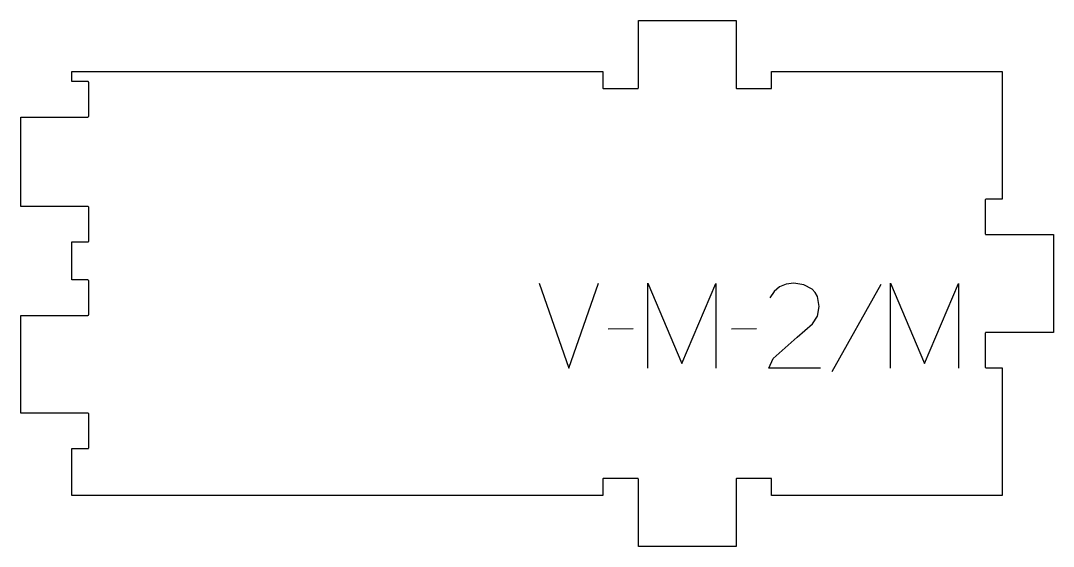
# Model space of a CAD drawing. Header units: millimetres. Extents: x -182 to 183, y -93 to 93.
import ezdxf

# ---------------------------------------------------------------- set-up
doc = ezdxf.new("R2010")
doc.units = ezdxf.units.MM
doc.layers.add('1_ANYTOOL_1MMDEEP_LABELS_S', color=2, linetype='Continuous', true_color=0xffff00)
doc.layers.add('4_ANYTOOL_CUTTHROUGH_OUTSI', color=5, linetype='Continuous', true_color=0x0000ff)

msp = doc.modelspace()

# ---------------------------------------------------------------- linework, layer by layer
at = {"layer": '1_ANYTOOL_1MMDEEP_LABELS_S'}
for p, q in [((121.71, -0.47), (104.53, -31.24)), ((34.41, -16.11), (25.63, -16.2)), ((77.91, -16.11), (69.13, -16.2))]:
    msp.add_line(p, q, dxfattribs=at)
for points in [[(1.29, 0), (11.66, -30), (22.2, 0)], [(39.56, -30), (39.56, 0), (51.56, -28.37), (63.56, -0.13), (63.56, -30)], [(100.5, -29.96), (82.2, -29.91), (83.76, -26.54), (92.23, -19.07), (97.67, -14.36), (99.44, -11.58), (100.03, -8.23), (99.4, -4.68), (98.61, -3.27), (97.5, -2.1), (94.64, -0.53), (91.11, 0), (88.37, -0.32), (86.04, -1.28), (84.12, -2.87), (82.63, -5.1)], [(125.14, -30), (125.14, 0), (137.14, -28.37), (149.14, -0.13), (149.14, -30)]]:
    msp.add_lwpolyline(points, dxfattribs=at)
at = {"layer": '4_ANYTOOL_CUTTHROUGH_OUTSI'}
msp.add_lwpolyline([(-163.66, 74.66), (23.72, 74.66), (23.72, 68.91, 0.414214), (23.97, 68.66), (35.97, 68.66, 0.414214), (36.22, 68.91), (36.22, 92.66), (70.72, 92.66), (70.72, 68.91, 0.414214), (70.97, 68.66), (82.97, 68.66, 0.414214), (83.22, 68.91), (83.22, 74.66), (164.61, 74.66), (164.61, 29.66), (158.86, 29.66, 0.414214), (158.61, 29.41), (158.61, 17.41, 0.414214), (158.86, 17.16), (182.61, 17.16), (182.61, -17.34), (158.86, -17.34, 0.414214), (158.61, -17.59), (158.61, -29.59, 0.414214), (158.86, -29.84), (164.61, -29.84), (164.61, -74.84), (83.22, -74.84), (83.22, -69.09, 0.414214), (82.97, -68.84), (70.97, -68.84, 0.414214), (70.72, -69.09), (70.72, -92.84), (36.22, -92.84), (36.22, -69.09, 0.414214), (35.97, -68.84), (23.97, -68.84, 0.414214), (23.72, -69.09), (23.72, -74.84), (-163.66, -74.84), (-163.66, -58.34), (-157.91, -58.34, 0.414214), (-157.66, -58.09), (-157.66, -46.09, 0.414214), (-157.91, -45.84), (-181.66, -45.84), (-181.66, -11.34), (-157.91, -11.34, 0.414214), (-157.66, -11.09), (-157.66, 0.91, 0.414214), (-157.91, 1.16), (-163.66, 1.16), (-163.66, 14.57), (-157.91, 14.57, 0.414214), (-157.66, 14.82), (-157.66, 26.82, 0.414214), (-157.91, 27.07), (-181.66, 27.07), (-181.66, 58.66), (-157.91, 58.66, 0.414214), (-157.66, 58.91), (-157.66, 70.91, 0.414214), (-157.91, 71.16), (-163.66, 71.16)], format="xyb", close=True, dxfattribs=at)

doc.saveas('drawing.dxf')
